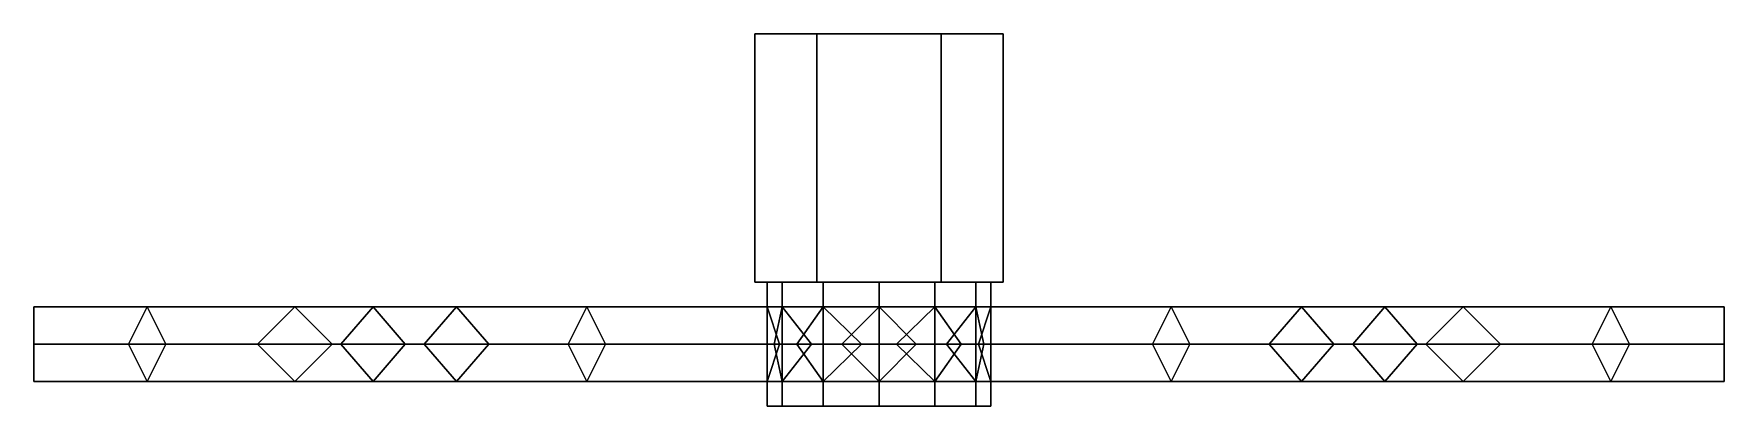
# Model space of a CAD drawing. Extents: x -0.68 to 0.68, y 2.1 to 2.4.
import ezdxf

# ---------------------------------------------------------------- set-up
doc = ezdxf.new("R2010")
doc.units = 0
doc.layers.add('STEER_WHEEL', color=1, linetype='CONTINUOUS')

msp = doc.modelspace()

# ---------------------------------------------------------------- linework, layer by layer
at = {"layer": 'STEER_WHEEL'}
for points in [[(-0.1, 2.4, 2.38), (-0.1, 2.2, 2.38), (-0.1, 2.2, 3.37), (-0.1, 2.4, 3.37)], [(0.1, 2.4, 3.37), (0.1, 2.4, 2.38), (-0.1, 2.4, 2.38), (-0.1, 2.4, 3.37)], [(0.05, 2.4, 3.44), (0.1, 2.4, 3.37), (-0.1, 2.4, 3.37), (-0.05, 2.4, 3.44)], [(-0.1, 2.4, 3.37), (-0.1, 2.2, 3.37), (-0.05, 2.2, 3.44), (-0.05, 2.4, 3.44)], [(-0.05, 2.4, 3.44), (-0.05, 2.2, 3.44), (0.05, 2.2, 3.44), (0.05, 2.4, 3.44)], [(0.05, 2.2, 3.44), (0.1, 2.2, 3.37), (0.1, 2.4, 3.37), (0.05, 2.4, 3.44)], [(0.1, 2.2, 3.37), (0.1, 2.2, 2.38), (0.1, 2.4, 2.38), (0.1, 2.4, 3.37)], [(-0.1, 2.2, 3.37), (-0.1, 2.2, 2.38), (0.1, 2.2, 2.38), (0.1, 2.2, 3.37)], [(-0.05, 2.2, 3.44), (-0.1, 2.2, 3.37), (0.1, 2.2, 3.37), (0.05, 2.2, 3.44)], [(-0.0779, 2.2, 3.365), (-0.09, 2.2, 3.32), (-0.09, 2.1, 3.32), (-0.0779, 2.1, 3.365)], [(-0.09, 2.2, 3.32), (-0.0779, 2.2, 3.275), (-0.0779, 2.1, 3.275), (-0.09, 2.1, 3.32)], [(-0.045, 2.2, 3.3979), (-0.0779, 2.2, 3.365), (-0.0779, 2.1, 3.365), (-0.045, 2.1, 3.3979)], [(-0.0779, 2.2, 3.275), (-0.045, 2.2, 3.2421), (-0.045, 2.1, 3.2421), (-0.0779, 2.1, 3.275)], [(0, 2.2, 3.41), (-0.045, 2.2, 3.3979), (-0.045, 2.1, 3.3979), (0, 2.1, 3.41)], [(-0.045, 2.2, 3.2421), (0, 2.2, 3.23), (0, 2.1, 3.23), (-0.045, 2.1, 3.2421)], [(0.045, 2.2, 3.3979), (0, 2.2, 3.41), (0, 2.1, 3.41), (0.045, 2.1, 3.3979)], [(0, 2.2, 3.23), (0.045, 2.2, 3.2421), (0.045, 2.1, 3.2421), (0, 2.1, 3.23)], [(0.0779, 2.2, 3.365), (0.045, 2.2, 3.3979), (0.045, 2.1, 3.3979), (0.0779, 2.1, 3.365)], [(0.045, 2.2, 3.2421), (0.0779, 2.2, 3.275), (0.0779, 2.1, 3.275), (0.045, 2.1, 3.2421)], [(0.09, 2.2, 3.32), (0.0779, 2.2, 3.365), (0.0779, 2.1, 3.365), (0.09, 2.1, 3.32)], [(0.0779, 2.2, 3.275), (0.09, 2.2, 3.32), (0.09, 2.1, 3.32), (0.0779, 2.1, 3.275)], [(-0.68, 2.18, 3.32), (-0.68, 2.15, 3.29), (-0.68, 2.12, 3.32), (-0.68, 2.15, 3.35)], [(-0.09, 2.18, 3.32), (-0.08, 2.15, 3.29), (-0.68, 2.15, 3.29), (-0.68, 2.18, 3.32)], [(-0.08, 2.15, 3.35), (-0.09, 2.18, 3.32), (-0.68, 2.18, 3.32), (-0.68, 2.15, 3.35)], [(-0.5889, 2.18, 3.66), (-0.6039, 2.15, 3.634), (-0.5889, 2.12, 3.66), (-0.5739, 2.15, 3.686)], [(-0.0779, 2.18, 3.365), (-0.0843, 2.15, 3.334), (-0.6039, 2.15, 3.634), (-0.5889, 2.18, 3.66)], [(-0.5889, 2.18, 2.98), (-0.5739, 2.15, 2.954), (-0.5889, 2.12, 2.98), (-0.6039, 2.15, 3.006)], [(-0.0843, 2.15, 3.306), (-0.0779, 2.18, 3.275), (-0.5889, 2.18, 2.98), (-0.6039, 2.15, 3.006)], [(-0.0543, 2.15, 3.386), (-0.0779, 2.18, 3.365), (-0.5889, 2.18, 3.66), (-0.5739, 2.15, 3.686)], [(-0.0779, 2.18, 3.275), (-0.0543, 2.15, 3.254), (-0.5739, 2.15, 2.954), (-0.5889, 2.18, 2.98)], [(-0.407, 2.18, 3.085), (-0.433, 2.15, 3.07), (-0.5, 2.15, 3.32), (-0.47, 2.18, 3.32)], [(-0.47, 2.18, 3.32), (-0.5, 2.15, 3.32), (-0.433, 2.15, 3.57), (-0.407, 2.18, 3.555)], [(-0.3811, 2.15, 3.1), (-0.407, 2.18, 3.085), (-0.47, 2.18, 3.32), (-0.44, 2.15, 3.32)], [(-0.44, 2.15, 3.32), (-0.47, 2.18, 3.32), (-0.407, 2.18, 3.555), (-0.3811, 2.15, 3.54)], [(-0.235, 2.18, 2.913), (-0.25, 2.15, 2.887), (-0.433, 2.15, 3.07), (-0.407, 2.18, 3.085)], [(-0.407, 2.18, 3.555), (-0.433, 2.15, 3.57), (-0.25, 2.15, 3.753), (-0.235, 2.18, 3.727)], [(-0.22, 2.15, 2.9389), (-0.235, 2.18, 2.913), (-0.407, 2.18, 3.085), (-0.3811, 2.15, 3.1)], [(-0.3811, 2.15, 3.54), (-0.407, 2.18, 3.555), (-0.235, 2.18, 3.727), (-0.22, 2.15, 3.7011)], [(-0.34, 2.18, 3.9089), (-0.366, 2.15, 3.8939), (-0.34, 2.12, 3.9089), (-0.314, 2.15, 3.9239)], [(-0.045, 2.18, 3.3979), (-0.066, 2.15, 3.3743), (-0.366, 2.15, 3.8939), (-0.34, 2.18, 3.9089)], [(-0.34, 2.18, 2.7311), (-0.314, 2.15, 2.7161), (-0.34, 2.12, 2.7311), (-0.366, 2.15, 2.7461)], [(-0.066, 2.15, 3.2657), (-0.045, 2.18, 3.2421), (-0.34, 2.18, 2.7311), (-0.366, 2.15, 2.7461)], [(-0.014, 2.15, 3.4043), (-0.045, 2.18, 3.3979), (-0.34, 2.18, 3.9089), (-0.314, 2.15, 3.9239)], [(-0.045, 2.18, 3.2421), (-0.014, 2.15, 3.2357), (-0.314, 2.15, 2.7161), (-0.34, 2.18, 2.7311)], [(0, 2.18, 2.85), (0, 2.15, 2.82), (-0.25, 2.15, 2.887), (-0.235, 2.18, 2.913)], [(-0.235, 2.18, 3.727), (-0.25, 2.15, 3.753), (0, 2.15, 3.82), (0, 2.18, 3.79)], [(0, 2.15, 2.88), (0, 2.18, 2.85), (-0.235, 2.18, 2.913), (-0.22, 2.15, 2.9389)], [(-0.22, 2.15, 3.7011), (-0.235, 2.18, 3.727), (0, 2.18, 3.79), (0, 2.15, 3.76)], [(0, 2.18, 3.41), (-0.03, 2.15, 3.4), (-0.03, 2.15, 4), (0, 2.18, 4)], [(0, 2.18, 4), (-0.03, 2.15, 4), (0, 2.12, 4), (0.03, 2.15, 4)], [(0, 2.18, 2.64), (0.03, 2.15, 2.64), (0, 2.12, 2.64), (-0.03, 2.15, 2.64)], [(-0.03, 2.15, 3.24), (0, 2.18, 3.23), (0, 2.18, 2.64), (-0.03, 2.15, 2.64)], [(0.22, 2.15, 2.9389), (0.235, 2.18, 2.913), (0, 2.18, 2.85), (0, 2.15, 2.88)], [(0.235, 2.18, 2.913), (0.25, 2.15, 2.887), (0, 2.15, 2.82), (0, 2.18, 2.85)], [(0, 2.15, 3.76), (0, 2.18, 3.79), (0.235, 2.18, 3.727), (0.22, 2.15, 3.7011)], [(0, 2.18, 3.79), (0, 2.15, 3.82), (0.25, 2.15, 3.753), (0.235, 2.18, 3.727)], [(0.03, 2.15, 3.4), (0, 2.18, 3.41), (0, 2.18, 4), (0.03, 2.15, 4)], [(0, 2.18, 3.23), (0.03, 2.15, 3.24), (0.03, 2.15, 2.64), (0, 2.18, 2.64)], [(0.014, 2.15, 3.2357), (0.045, 2.18, 3.2421), (0.34, 2.18, 2.7311), (0.314, 2.15, 2.7161)], [(0.045, 2.18, 3.3979), (0.014, 2.15, 3.4043), (0.314, 2.15, 3.9239), (0.34, 2.18, 3.9089)], [(0.045, 2.18, 3.2421), (0.066, 2.15, 3.2657), (0.366, 2.15, 2.7461), (0.34, 2.18, 2.7311)], [(0.066, 2.15, 3.3743), (0.045, 2.18, 3.3979), (0.34, 2.18, 3.9089), (0.366, 2.15, 3.8939)], [(0.0543, 2.15, 3.254), (0.0779, 2.18, 3.275), (0.5889, 2.18, 2.98), (0.5739, 2.15, 2.954)], [(0.0779, 2.18, 3.365), (0.0543, 2.15, 3.386), (0.5739, 2.15, 3.686), (0.5889, 2.18, 3.66)], [(0.0779, 2.18, 3.275), (0.0843, 2.15, 3.306), (0.6039, 2.15, 3.006), (0.5889, 2.18, 2.98)], [(0.0843, 2.15, 3.334), (0.0779, 2.18, 3.365), (0.5889, 2.18, 3.66), (0.6039, 2.15, 3.634)], [(0.09, 2.18, 3.32), (0.08, 2.15, 3.35), (0.68, 2.15, 3.35), (0.68, 2.18, 3.32)], [(0.08, 2.15, 3.29), (0.09, 2.18, 3.32), (0.68, 2.18, 3.32), (0.68, 2.15, 3.29)], [(0.3811, 2.15, 3.1), (0.407, 2.18, 3.085), (0.235, 2.18, 2.913), (0.22, 2.15, 2.9389)], [(0.22, 2.15, 3.7011), (0.235, 2.18, 3.727), (0.407, 2.18, 3.555), (0.3811, 2.15, 3.54)], [(0.407, 2.18, 3.085), (0.433, 2.15, 3.07), (0.25, 2.15, 2.887), (0.235, 2.18, 2.913)], [(0.235, 2.18, 3.727), (0.25, 2.15, 3.753), (0.433, 2.15, 3.57), (0.407, 2.18, 3.555)], [(0.34, 2.18, 2.7311), (0.366, 2.15, 2.7461), (0.34, 2.12, 2.7311), (0.314, 2.15, 2.7161)], [(0.34, 2.18, 3.9089), (0.314, 2.15, 3.9239), (0.34, 2.12, 3.9089), (0.366, 2.15, 3.8939)], [(0.44, 2.15, 3.32), (0.47, 2.18, 3.32), (0.407, 2.18, 3.085), (0.3811, 2.15, 3.1)], [(0.3811, 2.15, 3.54), (0.407, 2.18, 3.555), (0.47, 2.18, 3.32), (0.44, 2.15, 3.32)], [(0.47, 2.18, 3.32), (0.5, 2.15, 3.32), (0.433, 2.15, 3.07), (0.407, 2.18, 3.085)], [(0.407, 2.18, 3.555), (0.433, 2.15, 3.57), (0.5, 2.15, 3.32), (0.47, 2.18, 3.32)], [(0.5889, 2.18, 2.98), (0.6039, 2.15, 3.006), (0.5889, 2.12, 2.98), (0.5739, 2.15, 2.954)], [(0.5889, 2.18, 3.66), (0.5739, 2.15, 3.686), (0.5889, 2.12, 3.66), (0.6039, 2.15, 3.634)], [(0.68, 2.18, 3.32), (0.68, 2.15, 3.35), (0.68, 2.12, 3.32), (0.68, 2.15, 3.29)], [(-0.09, 2.12, 3.32), (-0.08, 2.15, 3.35), (-0.68, 2.15, 3.35), (-0.68, 2.12, 3.32)], [(-0.08, 2.15, 3.29), (-0.09, 2.12, 3.32), (-0.68, 2.12, 3.32), (-0.68, 2.15, 3.29)], [(-0.0843, 2.15, 3.334), (-0.0779, 2.12, 3.365), (-0.5889, 2.12, 3.66), (-0.6039, 2.15, 3.634)], [(-0.0779, 2.12, 3.275), (-0.0843, 2.15, 3.306), (-0.6039, 2.15, 3.006), (-0.5889, 2.12, 2.98)], [(-0.0779, 2.12, 3.365), (-0.0543, 2.15, 3.386), (-0.5739, 2.15, 3.686), (-0.5889, 2.12, 3.66)], [(-0.0543, 2.15, 3.254), (-0.0779, 2.12, 3.275), (-0.5889, 2.12, 2.98), (-0.5739, 2.15, 2.954)], [(-0.433, 2.15, 3.07), (-0.407, 2.12, 3.085), (-0.47, 2.12, 3.32), (-0.5, 2.15, 3.32)], [(-0.5, 2.15, 3.32), (-0.47, 2.12, 3.32), (-0.407, 2.12, 3.555), (-0.433, 2.15, 3.57)], [(-0.407, 2.12, 3.085), (-0.3811, 2.15, 3.1), (-0.44, 2.15, 3.32), (-0.47, 2.12, 3.32)], [(-0.47, 2.12, 3.32), (-0.44, 2.15, 3.32), (-0.3811, 2.15, 3.54), (-0.407, 2.12, 3.555)], [(-0.25, 2.15, 2.887), (-0.235, 2.12, 2.913), (-0.407, 2.12, 3.085), (-0.433, 2.15, 3.07)], [(-0.433, 2.15, 3.57), (-0.407, 2.12, 3.555), (-0.235, 2.12, 3.727), (-0.25, 2.15, 3.753)], [(-0.235, 2.12, 2.913), (-0.22, 2.15, 2.9389), (-0.3811, 2.15, 3.1), (-0.407, 2.12, 3.085)], [(-0.407, 2.12, 3.555), (-0.3811, 2.15, 3.54), (-0.22, 2.15, 3.7011), (-0.235, 2.12, 3.727)], [(-0.066, 2.15, 3.3743), (-0.045, 2.12, 3.3979), (-0.34, 2.12, 3.9089), (-0.366, 2.15, 3.8939)], [(-0.045, 2.12, 3.2421), (-0.066, 2.15, 3.2657), (-0.366, 2.15, 2.7461), (-0.34, 2.12, 2.7311)], [(-0.045, 2.12, 3.3979), (-0.014, 2.15, 3.4043), (-0.314, 2.15, 3.9239), (-0.34, 2.12, 3.9089)], [(-0.014, 2.15, 3.2357), (-0.045, 2.12, 3.2421), (-0.34, 2.12, 2.7311), (-0.314, 2.15, 2.7161)], [(0, 2.15, 2.82), (0, 2.12, 2.85), (-0.235, 2.12, 2.913), (-0.25, 2.15, 2.887)], [(-0.25, 2.15, 3.753), (-0.235, 2.12, 3.727), (0, 2.12, 3.79), (0, 2.15, 3.82)], [(0, 2.12, 2.85), (0, 2.15, 2.88), (-0.22, 2.15, 2.9389), (-0.235, 2.12, 2.913)], [(-0.235, 2.12, 3.727), (-0.22, 2.15, 3.7011), (0, 2.15, 3.76), (0, 2.12, 3.79)], [(-0.03, 2.15, 3.4), (0, 2.12, 3.41), (0, 2.12, 4), (-0.03, 2.15, 4)], [(0, 2.12, 3.23), (-0.03, 2.15, 3.24), (-0.03, 2.15, 2.64), (0, 2.12, 2.64)], [(0.25, 2.15, 2.887), (0.235, 2.12, 2.913), (0, 2.12, 2.85), (0, 2.15, 2.82)], [(0.235, 2.12, 2.913), (0.22, 2.15, 2.9389), (0, 2.15, 2.88), (0, 2.12, 2.85)], [(0, 2.15, 3.82), (0, 2.12, 3.79), (0.235, 2.12, 3.727), (0.25, 2.15, 3.753)], [(0, 2.12, 3.79), (0, 2.15, 3.76), (0.22, 2.15, 3.7011), (0.235, 2.12, 3.727)], [(0, 2.12, 3.41), (0.03, 2.15, 3.4), (0.03, 2.15, 4), (0, 2.12, 4)], [(0.03, 2.15, 3.24), (0, 2.12, 3.23), (0, 2.12, 2.64), (0.03, 2.15, 2.64)], [(0.045, 2.12, 3.2421), (0.014, 2.15, 3.2357), (0.314, 2.15, 2.7161), (0.34, 2.12, 2.7311)], [(0.014, 2.15, 3.4043), (0.045, 2.12, 3.3979), (0.34, 2.12, 3.9089), (0.314, 2.15, 3.9239)], [(0.066, 2.15, 3.2657), (0.045, 2.12, 3.2421), (0.34, 2.12, 2.7311), (0.366, 2.15, 2.7461)], [(0.045, 2.12, 3.3979), (0.066, 2.15, 3.3743), (0.366, 2.15, 3.8939), (0.34, 2.12, 3.9089)], [(0.0779, 2.12, 3.275), (0.0543, 2.15, 3.254), (0.5739, 2.15, 2.954), (0.5889, 2.12, 2.98)], [(0.0543, 2.15, 3.386), (0.0779, 2.12, 3.365), (0.5889, 2.12, 3.66), (0.5739, 2.15, 3.686)], [(0.0843, 2.15, 3.306), (0.0779, 2.12, 3.275), (0.5889, 2.12, 2.98), (0.6039, 2.15, 3.006)], [(0.0779, 2.12, 3.365), (0.0843, 2.15, 3.334), (0.6039, 2.15, 3.634), (0.5889, 2.12, 3.66)], [(0.09, 2.12, 3.32), (0.08, 2.15, 3.29), (0.68, 2.15, 3.29), (0.68, 2.12, 3.32)], [(0.08, 2.15, 3.35), (0.09, 2.12, 3.32), (0.68, 2.12, 3.32), (0.68, 2.15, 3.35)], [(0.407, 2.12, 3.085), (0.3811, 2.15, 3.1), (0.22, 2.15, 2.9389), (0.235, 2.12, 2.913)], [(0.235, 2.12, 3.727), (0.22, 2.15, 3.7011), (0.3811, 2.15, 3.54), (0.407, 2.12, 3.555)], [(0.433, 2.15, 3.07), (0.407, 2.12, 3.085), (0.235, 2.12, 2.913), (0.25, 2.15, 2.887)], [(0.25, 2.15, 3.753), (0.235, 2.12, 3.727), (0.407, 2.12, 3.555), (0.433, 2.15, 3.57)], [(0.47, 2.12, 3.32), (0.44, 2.15, 3.32), (0.3811, 2.15, 3.1), (0.407, 2.12, 3.085)], [(0.407, 2.12, 3.555), (0.3811, 2.15, 3.54), (0.44, 2.15, 3.32), (0.47, 2.12, 3.32)], [(0.5, 2.15, 3.32), (0.47, 2.12, 3.32), (0.407, 2.12, 3.085), (0.433, 2.15, 3.07)], [(0.433, 2.15, 3.57), (0.407, 2.12, 3.555), (0.47, 2.12, 3.32), (0.5, 2.15, 3.32)], [(-0.045, 2.1, 3.3979), (-0.0779, 2.1, 3.365), (-0.09, 2.1, 3.32), (0, 2.1, 3.41)], [(0, 2.1, 3.41), (-0.09, 2.1, 3.32), (-0.0779, 2.1, 3.275), (0.045, 2.1, 3.3979)], [(0.045, 2.1, 3.3979), (-0.0779, 2.1, 3.275), (-0.045, 2.1, 3.2421), (0.0779, 2.1, 3.365)], [(0.0779, 2.1, 3.365), (-0.045, 2.1, 3.2421), (0, 2.1, 3.23), (0.09, 2.1, 3.32)], [(0.09, 2.1, 3.32), (0, 2.1, 3.23), (0.045, 2.1, 3.2421), (0.0779, 2.1, 3.275)]]:
    msp.add_3dface(points, dxfattribs=at)

doc.saveas('drawing.dxf')
